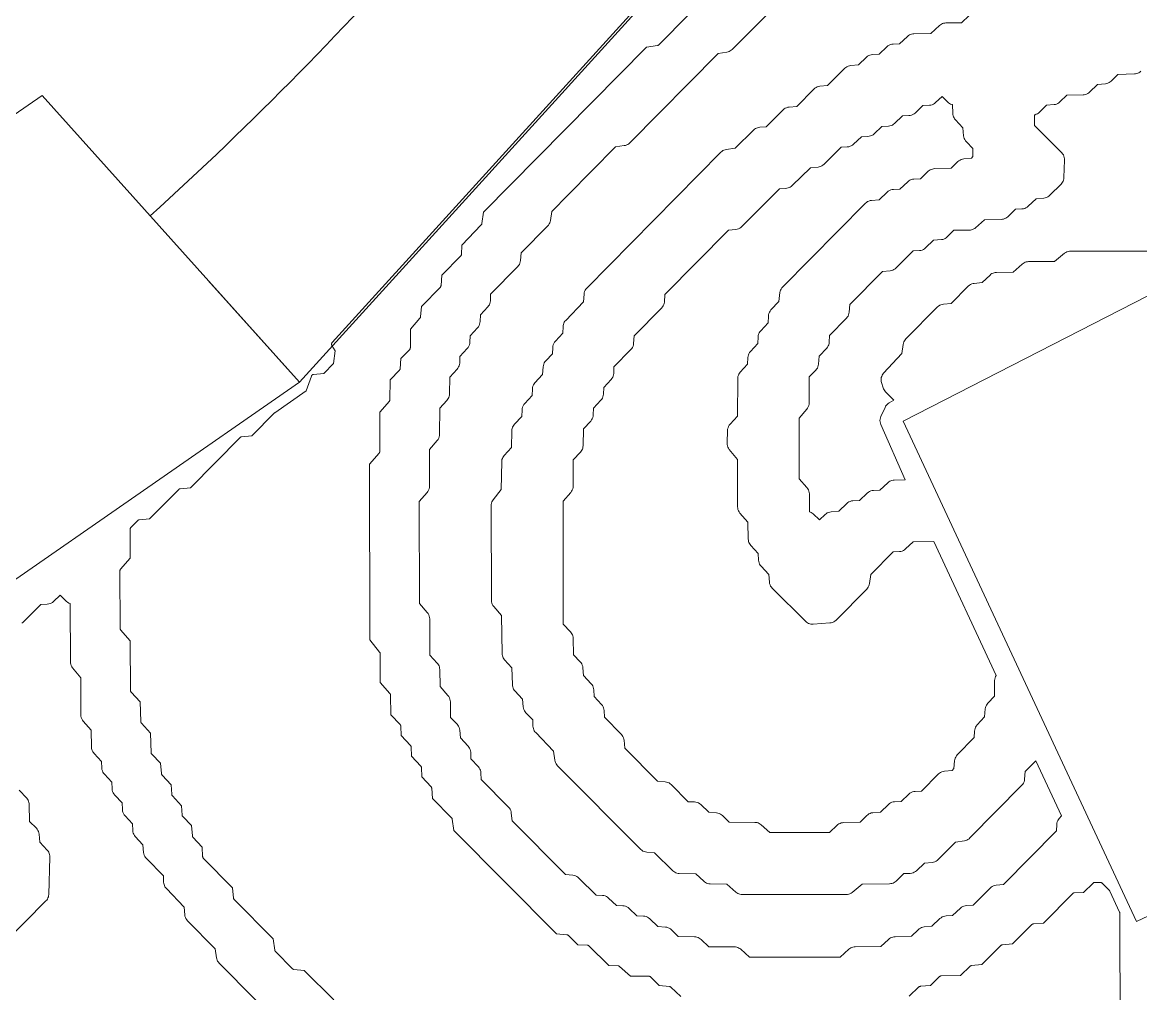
# Model space of a CAD drawing. Header units: inches. Extents: x 36 to 190, y -75 to 56.
# Drawn here: x 59.519 to 62.41, y -12.523 to -10.011 of the extents above; entities that cross this region are included whole.
import ezdxf

# ---------------------------------------------------------------- set-up
doc = ezdxf.new("R2010")
doc.units = ezdxf.units.IN
doc.layers.add('01_ORIGINAL_CAD', color=7, linetype='CONTINUOUS', lineweight=20)
doc.layers.add('02_APPROVED_PDF_OUTLINES', color=7, linetype='CONTINUOUS', lineweight=15)

# ---------------------------------------------------------------- blocks, each defined once
blk = doc.blocks.new('04_NAUTILUS')
at = {"layer": '01_ORIGINAL_CAD'}
for points in [[(60.2903, 39.7397, -0.300089), (65.1799, 32.5384)], [(59.8492, 35.4884, 0.057164), (61.253, 37.0882), (59.6813, 38.2893, -0.064319), (58.6323, 37.0141, -0.064319)], [(59.9983, 35.3223), (60.235, 35.0586), (61.8312, 36.8162), (61.9333, 37.4176, -0.214593), (63.5216, 35.6018, 0.212382), (64.1876, 33.5175, -0.642649), (62.1657, 32.1496, 0.132984), (51.6147, 31.858, -0.471407), (50.9129, 32.2446)]]:
    blk.add_lwpolyline(points, format="xyb", dxfattribs=at)
blk.add_lwpolyline([(58.564, 35.1056), (59.0582, 34.2414), (60.235, 35.0586), (59.5701, 35.7993), (58.564, 35.1056)], dxfattribs=at)
blk.add_lwpolyline([(61.7958, 34.9574), (62.7801, 35.4615), (63.4352, 34.1523), (62.3986, 33.6635)], close=True, dxfattribs=at)
at = {"layer": '02_APPROVED_PDF_OUTLINES'}
for points in [[(61.966, 36.0061), (61.9462, 35.9873), (61.9063, 35.987), (61.9033, 35.9868), (61.9004, 35.9862), (61.8975, 35.9853), (61.8948, 35.9841), (61.8922, 35.9825), (61.8898, 35.9807), (61.8669, 35.9602), (61.8235, 35.9592), (61.8204, 35.959), (61.8174, 35.9583), (61.8145, 35.9573), (61.8118, 35.956), (61.8092, 35.9543), (61.8068, 35.9523), (61.7866, 35.9331), (61.7699, 35.9323), (61.7663, 35.9319), (61.7629, 35.931), (61.7596, 35.9296), (61.7565, 35.9277), (61.7538, 35.9254), (61.7336, 35.9062), (61.7169, 35.9054), (61.7133, 35.905), (61.7099, 35.9041), (61.7066, 35.9027), (61.7035, 35.9008), (61.7007, 35.8986), (61.6801, 35.8789), (61.6601, 35.8771), (61.6567, 35.8765), (61.6533, 35.8755), (61.6502, 35.874), (61.6472, 35.8721), (61.6446, 35.8698), (61.6002, 35.8251), (61.5806, 35.8233), (61.5771, 35.8228), (61.5738, 35.8218), (61.5706, 35.8203), (61.5677, 35.8184), (61.5651, 35.8161), (61.5206, 35.7714), (61.501, 35.7696), (61.4976, 35.769), (61.4943, 35.768), (61.4911, 35.7665), (61.4882, 35.7646), (61.4856, 35.7623), (61.4416, 35.7181), (61.4252, 35.7173), (61.4222, 35.717), (61.4192, 35.7163), (61.4164, 35.7153), (61.4137, 35.7139), (61.4111, 35.7122), (61.4088, 35.7102), (61.3612, 35.6634), (61.3384, 35.6601), (61.3352, 35.6594), (61.3321, 35.6583), (61.3292, 35.6569), (61.3266, 35.655), (61.3241, 35.6529), (60.9779, 35.3014), (60.9756, 35.2988), (60.9738, 35.2959), (60.9723, 35.2927), (60.9713, 35.2894), (60.9708, 35.286), (60.9691, 35.2658), (60.9233, 35.218), (60.9214, 35.2157), (60.9197, 35.2132), (60.9184, 35.2105), (60.9174, 35.2077), (60.9167, 35.2047), (60.9164, 35.2018), (60.9157, 35.1846), (60.8966, 35.164), (60.8944, 35.1613), (60.8926, 35.1583), (60.8913, 35.155), (60.8904, 35.1516), (60.89, 35.1481), (60.8893, 35.1312), (60.8719, 35.1133), (60.8697, 35.1107), (60.8679, 35.1078), (60.8665, 35.1047), (60.8655, 35.1014), (60.865, 35.098), (60.8632, 35.0776), (60.8437, 35.0566), (60.8415, 35.0539), (60.8397, 35.0509), (60.8384, 35.0476), (60.8375, 35.0442), (60.8371, 35.0407), (60.8364, 35.0235), (60.8173, 35.0029), (60.8151, 35.0002), (60.8133, 34.9972), (60.8119, 34.9939), (60.811, 34.9905), (60.8106, 34.987), (60.8099, 34.9698), (60.7909, 34.9492), (60.7889, 34.9469), (60.7873, 34.9443), (60.786, 34.9416), (60.785, 34.9387), (60.7844, 34.9357), (60.7842, 34.9327), (60.7833, 34.889), (60.7645, 34.8687), (60.7625, 34.8663), (60.7609, 34.8637), (60.7596, 34.861), (60.7586, 34.8581), (60.758, 34.8551), (60.7578, 34.852), (60.7569, 34.7806), (60.7358, 34.7542), (60.7339, 34.7515), (60.7324, 34.7484), (60.7312, 34.7452), (60.7306, 34.7419), (60.7303, 34.7385), (60.7311, 34.4941), (60.7314, 34.4905), (60.7321, 34.487), (60.7334, 34.4837), (60.7351, 34.4805), (60.7373, 34.4777), (60.7575, 34.4545), (60.7587, 34.3569), (60.759, 34.3538), (60.7596, 34.3508), (60.7605, 34.3479), (60.7618, 34.3451), (60.7635, 34.3425), (60.7655, 34.3401), (60.7844, 34.3198), (60.7854, 34.2761), (60.7857, 34.2731), (60.7863, 34.2701), (60.7873, 34.2672), (60.7886, 34.2645), (60.7902, 34.2619), (60.7922, 34.2596), (60.8117, 34.2386), (60.8135, 34.2182), (60.8141, 34.2149), (60.8151, 34.2116), (60.8165, 34.2085), (60.8183, 34.2056), (60.8205, 34.203), (60.838, 34.1851), (60.8387, 34.1682), (60.8391, 34.1652), (60.8397, 34.1623), (60.8407, 34.1595), (60.8421, 34.1568), (60.8438, 34.1543), (60.8457, 34.152), (60.8922, 34.1037), (60.8954, 34.0806), (60.8961, 34.0774), (60.8971, 34.0744), (60.8985, 34.0715), (60.9003, 34.0688), (60.9024, 34.0664), (61.1175, 33.85), (61.1201, 33.8477), (61.123, 33.8457), (61.1262, 33.8443), (61.1296, 33.8432), (61.133, 33.8427), (61.1528, 33.8409), (61.2001, 33.7947), (61.2025, 33.7926), (61.2051, 33.7909), (61.2079, 33.7895), (61.2108, 33.7885), (61.2139, 33.7878), (61.217, 33.7876), (61.26, 33.7867), (61.28, 33.7676), (61.2824, 33.7657), (61.285, 33.764), (61.2877, 33.7627), (61.2906, 33.7617), (61.2937, 33.761), (61.2967, 33.7608), (61.3401, 33.7599), (61.3632, 33.7394), (61.3655, 33.7376), (61.3681, 33.736), (61.3709, 33.7348), (61.3738, 33.7339), (61.3767, 33.7333), (61.3798, 33.7331), (61.6481, 33.733), (61.6516, 33.7333), (61.6549, 33.734), (61.6582, 33.7351), (61.6612, 33.7367), (61.664, 33.7387), (61.69, 33.7601), (61.7604, 33.7611), (61.7635, 33.7614), (61.7666, 33.762), (61.7695, 33.763), (61.7723, 33.7643), (61.7749, 33.766), (61.7773, 33.768), (61.7975, 33.7873), (61.8142, 33.788), (61.8178, 33.7885), (61.8212, 33.7894), (61.8245, 33.7908), (61.8276, 33.7926), (61.8303, 33.7949), (61.851, 33.8146), (61.871, 33.8164), (61.8744, 33.817), (61.8778, 33.818), (61.8809, 33.8195), (61.8838, 33.8214), (61.8865, 33.8237), (61.9314, 33.8689), (61.9541, 33.8722), (61.9573, 33.8729), (61.9604, 33.8739), (61.9633, 33.8754), (61.966, 33.8772), (61.9684, 33.8794), (62.1027, 34.016), (62.1049, 34.0186), (62.1068, 34.0215), (62.1082, 34.0247), (62.1092, 34.028), (62.1098, 34.0314), (62.1115, 34.0514), (62.1387, 34.0793), (62.2052, 33.9366), (62.1994, 33.9301), (62.1973, 33.9274), (62.1955, 33.9244), (62.1942, 33.9212), (62.1934, 33.9178), (62.193, 33.9144), (62.1923, 33.8977), (62.0553, 33.7588), (62.0358, 33.757), (62.0323, 33.7564), (62.029, 33.7554), (62.0258, 33.7539), (62.0229, 33.752), (62.0203, 33.7497), (61.9763, 33.7055), (61.96, 33.7047), (61.9564, 33.7043), (61.9529, 33.7034), (61.9497, 33.702), (61.9466, 33.7001), (61.9438, 33.6979), (61.9236, 33.6786), (61.9069, 33.6779), (61.9034, 33.6774), (61.8999, 33.6765), (61.8966, 33.6751), (61.8936, 33.6733), (61.8908, 33.671), (61.8701, 33.6513), (61.8502, 33.6495), (61.8467, 33.6489), (61.8434, 33.6479), (61.8403, 33.6465), (61.8374, 33.6446), (61.8347, 33.6423), (61.8175, 33.6251), (61.7749, 33.6241), (61.7718, 33.6238), (61.7688, 33.6232), (61.7659, 33.6222), (61.7631, 33.6209), (61.7605, 33.6192), (61.7582, 33.6172), (61.7384, 33.5984), (61.672, 33.5981), (61.669, 33.5979), (61.666, 33.5973), (61.6632, 33.5964), (61.6604, 33.5951), (61.6579, 33.5936), (61.6555, 33.5917), (61.6328, 33.5715), (61.3989, 33.5713), (61.3761, 33.5915), (61.3737, 33.5934), (61.3711, 33.5949), (61.3684, 33.5962), (61.3655, 33.5971), (61.3626, 33.5976), (61.3596, 33.5978), (61.2932, 33.598), (61.2733, 33.6169), (61.2709, 33.6188), (61.2684, 33.6205), (61.2656, 33.6218), (61.2627, 33.6228), (61.2597, 33.6235), (61.2566, 33.6237), (61.214, 33.6246), (61.1966, 33.6419), (61.194, 33.6441), (61.1911, 33.646), (61.1879, 33.6474), (61.1846, 33.6485), (61.1812, 33.649), (61.1612, 33.6508), (61.1405, 33.6704), (61.1377, 33.6727), (61.1347, 33.6746), (61.1314, 33.676), (61.1279, 33.6769), (61.1244, 33.6773), (61.1076, 33.678), (61.0873, 33.6972), (61.0846, 33.6995), (61.0815, 33.7014), (61.0782, 33.7028), (61.0748, 33.7037), (61.0712, 33.7041), (61.0545, 33.7048), (61.0342, 33.724), (61.0314, 33.7263), (61.0284, 33.7282), (61.0251, 33.7296), (61.0216, 33.7305), (61.0181, 33.7309), (61.0017, 33.7316), (60.9575, 33.7758), (60.9549, 33.7781), (60.952, 33.78), (60.9488, 33.7815), (60.9455, 33.7825), (60.9421, 33.783), (60.9225, 33.7848), (60.7845, 33.9239), (60.7827, 33.9439), (60.7822, 33.9473), (60.7812, 33.9506), (60.7797, 33.9537), (60.7779, 33.9567), (60.7756, 33.9593), (60.7051, 34.0308), (60.7043, 34.0475), (60.7039, 34.0511), (60.703, 34.0545), (60.7017, 34.0577), (60.6998, 34.0608), (60.6976, 34.0635), (60.6784, 34.084), (60.6777, 34.1012), (60.6773, 34.1047), (60.6764, 34.1081), (60.675, 34.1114), (60.6732, 34.1144), (60.671, 34.1172), (60.6514, 34.1381), (60.6496, 34.1585), (60.6491, 34.1619), (60.6481, 34.1652), (60.6466, 34.1683), (60.6448, 34.1712), (60.6426, 34.1738), (60.6255, 34.1913), (60.6252, 34.2317), (60.6249, 34.2352), (60.6241, 34.2387), (60.6229, 34.242), (60.6212, 34.2451), (60.619, 34.2479), (60.5987, 34.2712), (60.5977, 34.3153), (60.5974, 34.3184), (60.5968, 34.3213), (60.5958, 34.3242), (60.5945, 34.3269), (60.5929, 34.3295), (60.5909, 34.3318), (60.5721, 34.3519), (60.5717, 34.4463), (60.5714, 34.4498), (60.5707, 34.4533), (60.5694, 34.4566), (60.5677, 34.4598), (60.5655, 34.4626), (60.5454, 34.4856), (60.5449, 34.7498), (60.5649, 34.7728), (60.5671, 34.7757), (60.5688, 34.7788), (60.57, 34.7822), (60.5708, 34.7857), (60.5711, 34.7892), (60.5711, 34.884), (60.5912, 34.9071), (60.5933, 34.9099), (60.5951, 34.913), (60.5963, 34.9164), (60.5971, 34.9199), (60.5973, 34.9234), (60.5975, 34.9909), (60.6162, 35.011), (60.6181, 35.0134), (60.6197, 35.016), (60.621, 35.0187), (60.622, 35.0216), (60.6226, 35.0245), (60.6228, 35.0276), (60.6237, 35.0713), (60.6426, 35.0916), (60.6448, 35.0943), (60.6466, 35.0974), (60.6479, 35.1006), (60.6488, 35.1041), (60.6492, 35.1076), (60.6499, 35.1247), (60.669, 35.1453), (60.6712, 35.148), (60.673, 35.1511), (60.6744, 35.1543), (60.6753, 35.1578), (60.6757, 35.1613), (60.6764, 35.1784), (60.6954, 35.199), (60.6977, 35.2017), (60.6995, 35.2048), (60.7008, 35.208), (60.7017, 35.2115), (60.7021, 35.215), (60.7028, 35.2321), (60.7219, 35.2527), (60.7241, 35.2554), (60.7259, 35.2585), (60.7273, 35.2617), (60.7281, 35.2652), (60.7285, 35.2687), (60.7292, 35.2854), (60.7995, 35.357), (60.8017, 35.3597), (60.8036, 35.3626), (60.805, 35.3657), (60.806, 35.369), (60.8065, 35.3724), (60.8082, 35.3924), (60.877, 35.4621), (60.8791, 35.4645), (60.8809, 35.4672), (60.8823, 35.4701), (60.8833, 35.4731), (60.884, 35.4763), (60.8871, 35.4993), (60.93, 35.5427), (61.0521, 35.6665), (61.0747, 35.6698), (61.0779, 35.6705), (61.081, 35.6716), (61.0839, 35.673), (61.0865, 35.6749), (61.089, 35.677), (61.3171, 35.9083), (61.3397, 35.9116), (61.3429, 35.9122), (61.346, 35.9133), (61.3488, 35.9148), (61.3515, 35.9166), (61.3539, 35.9188), (61.5394, 36.1068)], [(61.4734, 36.2441), (61.1642, 35.9307), (61.1638, 35.9303), (61.1634, 35.93), (61.1629, 35.9297), (61.1624, 35.9294), (61.1619, 35.9292), (61.1614, 35.9291), (61.1608, 35.929), (61.1319, 35.9248), (60.7108, 35.4979), (60.7068, 35.4686), (60.7067, 35.468), (60.7065, 35.4674), (60.7063, 35.4668), (60.706, 35.4663), (60.7056, 35.4657), (60.7052, 35.4653), (60.6549, 35.4127), (60.6539, 35.3886), (60.6539, 35.388), (60.6537, 35.3874), (60.6535, 35.3868), (60.6533, 35.3862), (60.653, 35.3856), (60.6526, 35.3851), (60.6522, 35.3847), (60.6032, 35.3346), (60.601, 35.3078), (60.6009, 35.3072), (60.6007, 35.3066), (60.6006, 35.3061), (60.6003, 35.3055), (60.6, 35.305), (60.5997, 35.3045), (60.5993, 35.3041), (60.5503, 35.254), (60.548, 35.2272), (60.5479, 35.2266), (60.5478, 35.226), (60.5476, 35.2254), (60.5473, 35.2248), (60.547, 35.2243), (60.5466, 35.2238), (60.5218, 35.1954), (60.5217, 35.1472), (60.5216, 35.1466), (60.5215, 35.146), (60.5214, 35.1455), (60.5212, 35.1449), (60.521, 35.1444), (60.5207, 35.1439), (60.5203, 35.1434), (60.52, 35.143), (60.4975, 35.1198), (60.4952, 35.093), (60.4951, 35.0924), (60.495, 35.0919), (60.4948, 35.0913), (60.4946, 35.0908), (60.4943, 35.0903), (60.494, 35.0898), (60.4936, 35.0894), (60.4698, 35.0638), (60.4688, 35.0128), (60.4688, 35.0122), (60.4687, 35.0117), (60.4685, 35.0111), (60.4683, 35.0105), (60.468, 35.01), (60.4677, 35.0095), (60.4674, 35.009), (60.4426, 34.9806), (60.4425, 34.8787), (60.4425, 34.8781), (60.4424, 34.8775), (60.4423, 34.8769), (60.442, 34.8763), (60.4418, 34.8758), (60.4414, 34.8753), (60.4411, 34.8748), (60.4163, 34.8464), (60.4169, 34.3915), (60.4422, 34.3602), (60.4425, 34.3597), (60.4428, 34.3593), (60.4431, 34.3587), (60.4433, 34.3582), (60.4434, 34.3576), (60.4435, 34.3571), (60.4435, 34.3565), (60.4439, 34.2815), (60.4688, 34.2531), (60.4692, 34.2526), (60.4695, 34.2521), (60.4698, 34.2516), (60.47, 34.251), (60.4701, 34.2504), (60.4702, 34.2498), (60.4703, 34.2492), (60.4715, 34.1983), (60.4954, 34.1727), (60.4958, 34.1722), (60.4961, 34.1717), (60.4964, 34.1712), (60.4966, 34.1706), (60.4968, 34.1701), (60.4969, 34.1695), (60.497, 34.1689), (60.498, 34.1447), (60.522, 34.119), (60.5224, 34.1186), (60.5227, 34.1181), (60.523, 34.1175), (60.5233, 34.117), (60.5234, 34.1164), (60.5236, 34.1158), (60.5236, 34.1152), (60.5247, 34.091), (60.5487, 34.0654), (60.549, 34.0649), (60.5494, 34.0644), (60.5497, 34.0639), (60.5499, 34.0633), (60.5501, 34.0627), (60.5502, 34.0622), (60.5503, 34.0616), (60.5513, 34.0374), (60.5753, 34.0117), (60.5757, 34.0113), (60.576, 34.0108), (60.5763, 34.0103), (60.5765, 34.0098), (60.5767, 34.0093), (60.5768, 34.0087), (60.5769, 34.0082), (60.5792, 33.9813), (60.6284, 33.9314), (60.6289, 33.9309), (60.6292, 33.9304), (60.6295, 33.9298), (60.6298, 33.9292), (60.63, 33.9286), (60.6301, 33.928), (60.6342, 33.8987), (60.8995, 33.6316), (60.926, 33.6293), (60.9265, 33.6292), (60.9271, 33.6291), (60.9277, 33.6289), (60.9282, 33.6287), (60.9287, 33.6284), (60.9291, 33.628), (60.9296, 33.6277), (60.955, 33.6035), (60.9789, 33.6025), (60.9795, 33.6024), (60.9801, 33.6023), (60.9807, 33.6021), (60.9813, 33.6019), (60.9818, 33.6016), (60.9823, 33.6012), (60.9828, 33.6008), (61.0348, 33.5499), (61.0586, 33.5489), (61.0592, 33.5488), (61.0597, 33.5487), (61.0603, 33.5486), (61.0608, 33.5483), (61.0614, 33.5481), (61.0619, 33.5477), (61.0623, 33.5474), (61.0905, 33.5223), (61.138, 33.5221), (61.1386, 33.5221), (61.1392, 33.522), (61.1398, 33.5218), (61.1403, 33.5216), (61.1408, 33.5214), (61.1413, 33.5211), (61.1418, 33.5208), (61.1422, 33.5204), (61.1652, 33.4976), (61.1917, 33.4953), (61.1922, 33.4952), (61.1928, 33.4951), (61.1933, 33.4949), (61.1939, 33.4947), (61.1944, 33.4944), (61.1948, 33.494), (61.1953, 33.4937), (61.2207, 33.4696)], [(61.8113, 33.4701), (61.8366, 33.4941), (61.837, 33.4945), (61.8375, 33.4948), (61.838, 33.4951), (61.8385, 33.4954), (61.8391, 33.4956), (61.8396, 33.4957), (61.8402, 33.4958), (61.8667, 33.4982), (61.8895, 33.5209), (61.89, 33.5213), (61.8904, 33.5216), (61.8909, 33.5219), (61.8914, 33.5222), (61.892, 33.5224), (61.8925, 33.5225), (61.8931, 33.5226), (61.8936, 33.5227), (61.9439, 33.5238), (61.9692, 33.5479), (61.9697, 33.5483), (61.9701, 33.5486), (61.9706, 33.5489), (61.9711, 33.5492), (61.9717, 33.5493), (61.9722, 33.5495), (61.9728, 33.5495), (61.9993, 33.5519), (62.0486, 33.6015), (62.0491, 33.6019), (62.0496, 33.6023), (62.0501, 33.6026), (62.0506, 33.6029), (62.0512, 33.6031), (62.0518, 33.6032), (62.0523, 33.6033), (62.0788, 33.6057), (62.1282, 33.6553), (62.1286, 33.6557), (62.1291, 33.656), (62.1296, 33.6563), (62.1301, 33.6566), (62.1307, 33.6568), (62.1313, 33.6569), (62.1319, 33.657), (62.1584, 33.6594), (62.2342, 33.7359), (62.2346, 33.7363), (62.235, 33.7366), (62.2355, 33.7369), (62.236, 33.7371), (62.2365, 33.7373), (62.2371, 33.7375), (62.2376, 33.7376), (62.2382, 33.7376), (62.262, 33.7387), (62.2873, 33.7629), (62.2878, 33.7632), (62.2882, 33.7636), (62.2887, 33.7639), (62.2892, 33.7641), (62.2898, 33.7643), (62.2903, 33.7644), (62.2909, 33.7645), (62.2915, 33.7645), (62.3055, 33.7645), (62.3061, 33.7645), (62.3067, 33.7644), (62.3072, 33.7643), (62.3078, 33.7641), (62.3083, 33.7638), (62.3088, 33.7635), (62.3093, 33.7632), (62.3098, 33.7628), (62.3291, 33.7433), (62.3294, 33.7429), (62.3297, 33.7425), (62.33, 33.7421), (62.3302, 33.7416), (62.3554, 33.6875), (62.3557, 33.6869), (62.3559, 33.6863), (62.356, 33.6856), (62.356, 33.685), (62.3566, 33.3771)], [(60.3235, 33.4607), (60.2474, 33.5371), (60.2209, 33.5394), (60.2203, 33.5395), (60.2197, 33.5397), (60.2192, 33.5399), (60.2186, 33.5401), (60.2181, 33.5404), (60.2176, 33.5408), (60.2172, 33.5412), (60.1727, 33.586), (60.1724, 33.5864), (60.172, 33.5869), (60.1718, 33.5873), (60.1715, 33.5878), (60.1713, 33.5883), (60.1712, 33.5889), (60.1711, 33.5894), (60.1669, 33.6186), (60.0663, 33.7201), (60.0659, 33.7206), (60.0656, 33.7211), (60.0653, 33.7216), (60.065, 33.7221), (60.0648, 33.7227), (60.0647, 33.7232), (60.0646, 33.7238), (60.0622, 33.7506), (59.9865, 33.8275), (59.986, 33.8279), (59.9857, 33.8284), (59.9854, 33.829), (59.9851, 33.8296), (59.9849, 33.8302), (59.9848, 33.8308), (59.9847, 33.8314), (59.9837, 33.8556), (59.9597, 33.8812), (59.9593, 33.8817), (59.959, 33.8821), (59.9587, 33.8826), (59.9585, 33.8831), (59.9583, 33.8837), (59.9582, 33.8842), (59.9581, 33.8848), (59.9557, 33.9116), (59.9331, 33.9348), (59.9327, 33.9353), (59.9324, 33.9358), (59.9321, 33.9363), (59.9318, 33.9369), (59.9316, 33.9375), (59.9315, 33.9381), (59.9314, 33.9387), (59.9304, 33.9629), (59.9064, 33.9885), (59.906, 33.989), (59.9057, 33.9895), (59.9054, 33.99), (59.9051, 33.9906), (59.905, 33.9912), (59.9049, 33.9918), (59.9048, 33.9924), (59.9037, 34.0165), (59.8798, 34.0422), (59.8794, 34.0426), (59.8791, 34.0431), (59.8788, 34.0436), (59.8786, 34.0441), (59.8784, 34.0447), (59.8782, 34.0452), (59.8782, 34.0458), (59.8758, 34.0726), (59.8532, 34.0958), (59.8528, 34.0962), (59.8525, 34.0966), (59.8522, 34.0971), (59.852, 34.0976), (59.8518, 34.0982), (59.8516, 34.0987), (59.8515, 34.0993), (59.8515, 34.0998), (59.8503, 34.1508), (59.8264, 34.1764), (59.826, 34.1768), (59.8257, 34.1774), (59.8254, 34.1779), (59.8251, 34.1785), (59.825, 34.1791), (59.8248, 34.1797), (59.8248, 34.1803), (59.8236, 34.2313), (59.7997, 34.2569), (59.7994, 34.2573), (59.799, 34.2578), (59.7988, 34.2582), (59.7985, 34.2588), (59.7983, 34.2593), (59.7982, 34.2598), (59.7981, 34.2604), (59.7981, 34.2609), (59.7976, 34.3896), (59.7727, 34.418), (59.7724, 34.4185), (59.772, 34.419), (59.7718, 34.4196), (59.7715, 34.4202), (59.7714, 34.4208), (59.7713, 34.4214), (59.7713, 34.422), (59.771, 34.5707), (59.771, 34.5713), (59.7711, 34.5719), (59.7712, 34.5725), (59.7715, 34.5731), (59.7717, 34.5736), (59.7721, 34.5742), (59.7724, 34.5746), (59.7972, 34.6031), (59.7973, 34.6781), (59.7973, 34.6787), (59.7974, 34.6792), (59.7976, 34.6798), (59.7978, 34.6804), (59.798, 34.6809), (59.7983, 34.6814), (59.7986, 34.6819), (59.799, 34.6823), (59.8168, 34.7003), (59.8172, 34.7007), (59.8177, 34.7011), (59.8182, 34.7014), (59.8188, 34.7016), (59.8193, 34.7018), (59.8199, 34.702), (59.8205, 34.7021), (59.847, 34.7044), (59.9228, 34.7809), (59.9233, 34.7813), (59.9238, 34.7817), (59.9243, 34.782), (59.9248, 34.7822), (59.9254, 34.7824), (59.926, 34.7826), (59.9266, 34.7827), (59.953, 34.785), (60.0818, 34.9152), (60.0823, 34.9156), (60.0828, 34.916), (60.0833, 34.9163), (60.0838, 34.9166), (60.0844, 34.9168), (60.085, 34.9169), (60.0856, 34.917), (60.1121, 34.9194), (60.1709, 34.9786), (60.1713, 34.979), (60.1717, 34.9793), (60.2527, 35.0358), (60.2659, 35.0741), (60.2661, 35.0747), (60.2664, 35.0752), (60.2667, 35.0757), (60.2671, 35.0761), (60.2675, 35.0765), (60.2679, 35.0769), (60.2684, 35.0772), (60.2689, 35.0775), (60.2694, 35.0778), (60.2699, 35.0779), (60.2705, 35.0781), (60.2711, 35.0782), (60.2976, 35.0805), (60.3233, 35.1063), (60.3271, 35.1396), (60.3188, 35.1534), (60.3185, 35.1539), (60.3183, 35.1545), (60.3181, 35.1551), (60.318, 35.1556), (60.318, 35.1562), (60.318, 35.1568), (60.318, 35.1574), (60.3181, 35.158), (60.3183, 35.1585), (60.3185, 35.1591), (60.3188, 35.1596), (60.3191, 35.1601), (60.3195, 35.1605), (61.6501, 36.625)], [(62.4945, 35.3972), (62.2291, 35.397), (62.2256, 35.3968), (62.2223, 35.3961), (62.2191, 35.395), (62.216, 35.3934), (62.2132, 35.3914), (62.1873, 35.3701), (62.1199, 35.3698), (62.1169, 35.3696), (62.1139, 35.3691), (62.1111, 35.3682), (62.1083, 35.3669), (62.1057, 35.3654), (62.1034, 35.3635), (62.0804, 35.343), (62.037, 35.3421), (62.034, 35.3418), (62.031, 35.3412), (62.028, 35.3402), (62.0253, 35.3388), (62.0227, 35.3371), (62.0204, 35.3352), (61.9997, 35.3155), (61.9797, 35.3137), (61.9763, 35.3131), (61.9729, 35.3121), (61.9698, 35.3106), (61.9669, 35.3087), (61.9642, 35.3064), (61.9198, 35.2617), (61.9002, 35.2599), (61.8967, 35.2594), (61.8934, 35.2583), (61.8902, 35.2569), (61.8873, 35.2549), (61.8847, 35.2526), (61.8029, 35.1702), (61.8008, 35.1677), (61.799, 35.1651), (61.7976, 35.1622), (61.7965, 35.1591), (61.7959, 35.156), (61.7927, 35.1325), (61.7453, 35.0813), (61.7433, 35.0788), (61.7416, 35.076), (61.7403, 35.0731), (61.7393, 35.07), (61.7388, 35.0668), (61.7387, 35.0635), (61.739, 35.0603), (61.7398, 35.0571), (61.7438, 35.0437), (61.7449, 35.0408), (61.7463, 35.0381), (61.748, 35.0356), (61.75, 35.0333), (61.7718, 35.0113), (61.7596, 35.0046), (61.7569, 35.0029), (61.7545, 35.0008), (61.7523, 34.9985), (61.7504, 34.9959), (61.7489, 34.993), (61.7381, 34.9692), (61.7369, 34.9659), (61.7361, 34.9625), (61.7358, 34.959), (61.7361, 34.9555), (61.7368, 34.9521), (61.738, 34.9488), (61.8012, 34.8056), (61.7727, 34.8051), (61.7696, 34.8048), (61.7666, 34.8042), (61.7637, 34.8032), (61.7609, 34.8018), (61.7583, 34.8002), (61.7559, 34.7982), (61.7357, 34.7789), (61.719, 34.7782), (61.7155, 34.7777), (61.712, 34.7768), (61.7087, 34.7754), (61.7057, 34.7736), (61.7029, 34.7713), (61.6827, 34.752), (61.666, 34.7513), (61.6624, 34.7509), (61.659, 34.7499), (61.6557, 34.7485), (61.6526, 34.7467), (61.6499, 34.7444), (61.6292, 34.7247), (61.6092, 34.7229), (61.6058, 34.7224), (61.6025, 34.7213), (61.5993, 34.7199), (61.5964, 34.718), (61.5938, 34.7157), (61.5798, 34.7018), (61.5632, 34.7175), (61.5605, 34.7197), (61.5576, 34.7215), (61.5544, 34.7229), (61.5535, 34.7232), (61.5532, 34.7691), (61.553, 34.7727), (61.5522, 34.7761), (61.5509, 34.7795), (61.5492, 34.7826), (61.5471, 34.7854), (61.5269, 34.8085), (61.5266, 34.9653), (61.5466, 34.9883), (61.5488, 34.9912), (61.5505, 34.9943), (61.5518, 34.9976), (61.5525, 35.0011), (61.5528, 35.0047), (61.5529, 35.0718), (61.5699, 35.0893), (61.5721, 35.0919), (61.5739, 35.0948), (61.5753, 35.0979), (61.5763, 35.1012), (61.5768, 35.1046), (61.5786, 35.125), (61.5981, 35.146), (61.6003, 35.1487), (61.6021, 35.1518), (61.6034, 35.155), (61.6043, 35.1585), (61.6047, 35.162), (61.6054, 35.1788), (61.6492, 35.2235), (61.6514, 35.2261), (61.6533, 35.229), (61.6547, 35.2322), (61.6557, 35.2355), (61.6562, 35.2389), (61.6579, 35.2588), (61.7424, 35.3444), (61.7619, 35.3462), (61.7653, 35.3468), (61.7687, 35.3478), (61.7718, 35.3493), (61.7748, 35.3512), (61.7774, 35.3535), (61.8214, 35.3977), (61.8377, 35.3985), (61.8413, 35.3989), (61.8447, 35.3998), (61.848, 35.4012), (61.8511, 35.4031), (61.8538, 35.4053), (61.8745, 35.425), (61.8945, 35.4268), (61.8979, 35.4274), (61.9012, 35.4284), (61.9043, 35.4299), (61.9072, 35.4317), (61.9099, 35.434), (61.927, 35.4511), (61.9665, 35.4513), (61.9695, 35.4515), (61.9725, 35.4521), (61.9753, 35.453), (61.9781, 35.4543), (61.9806, 35.4558), (61.983, 35.4577), (62.0059, 35.4781), (62.0493, 35.4791), (62.0524, 35.4794), (62.0554, 35.48), (62.0583, 35.481), (62.0611, 35.4824), (62.0637, 35.484), (62.066, 35.486), (62.0862, 35.5053), (62.1029, 35.506), (62.1065, 35.5064), (62.11, 35.5074), (62.1132, 35.5088), (62.1163, 35.5106), (62.1191, 35.5129), (62.1397, 35.5326), (62.1597, 35.5344), (62.1631, 35.5349), (62.1665, 35.536), (62.1696, 35.5374), (62.1725, 35.5393), (62.1751, 35.5416), (62.2039, 35.5704), (62.206, 35.5727), (62.2077, 35.5753), (62.2091, 35.578), (62.2102, 35.5809), (62.2109, 35.584), (62.2112, 35.5871), (62.213, 35.6327), (62.2129, 35.6361), (62.2123, 35.6395), (62.2113, 35.6428), (62.2099, 35.6458), (62.208, 35.6487), (62.2058, 35.6513), (62.1357, 35.7223), (62.1356, 35.7496), (62.1369, 35.7498), (62.14, 35.7509), (62.143, 35.7523), (62.1457, 35.7541), (62.1482, 35.7563), (62.1661, 35.7742), (62.1858, 35.776), (62.1892, 35.7765), (62.1925, 35.7775), (62.1957, 35.779), (62.1986, 35.7809), (62.2012, 35.7832), (62.2185, 35.8004), (62.2611, 35.8014), (62.2641, 35.8016), (62.2672, 35.8023), (62.2701, 35.8032), (62.2728, 35.8046), (62.2754, 35.8063), (62.2778, 35.8083), (62.2984, 35.8279), (62.3184, 35.8297), (62.3218, 35.8303), (62.3251, 35.8313), (62.3283, 35.8328), (62.3312, 35.8347), (62.3338, 35.8369), (62.3511, 35.8542), (62.3937, 35.8551), (62.3968, 35.8554), (62.3998, 35.856), (62.4027, 35.857), (62.4054, 35.8584), (62.408, 35.8601), (62.4104, 35.862)], [(59.4737, 33.6091), (59.5797, 33.7165), (59.5817, 33.7189), (59.5834, 33.7215), (59.5848, 33.7243), (59.5859, 33.7272), (59.5866, 33.7302), (59.5869, 33.7333), (59.5899, 33.8301), (59.5898, 33.8334), (59.5892, 33.8366), (59.5883, 33.8397), (59.587, 33.8427), (59.5852, 33.8454), (59.5832, 33.8479), (59.5636, 33.8689), (59.5618, 33.8893), (59.5613, 33.8927), (59.5603, 33.896), (59.5588, 33.8991), (59.557, 33.902), (59.5548, 33.9046), (59.5375, 33.9222), (59.5365, 33.9656), (59.5363, 33.9686), (59.5357, 33.9716), (59.5347, 33.9745), (59.5334, 33.9772), (59.5318, 33.9798), (59.5298, 33.9821), (59.5102, 34.0031)], [(59.5173, 34.435), (59.5202, 34.4369), (59.5228, 34.4392), (59.5668, 34.4835), (59.5832, 34.4842), (59.5867, 34.4846), (59.5902, 34.4855), (59.5935, 34.4869), (59.5965, 34.4888), (59.5993, 34.4911), (59.6161, 34.5071), (59.6329, 34.4911), (59.6356, 34.4889), (59.6385, 34.4871), (59.6417, 34.4857), (59.6425, 34.4855), (59.6428, 34.3351), (59.643, 34.3318), (59.6437, 34.3285), (59.6448, 34.3253), (59.6464, 34.3223), (59.6483, 34.3195), (59.6694, 34.2933), (59.6699, 34.198), (59.6701, 34.1944), (59.6709, 34.1909), (59.6722, 34.1876), (59.6739, 34.1845), (59.6761, 34.1816), (59.6964, 34.1584), (59.6974, 34.1142), (59.6977, 34.1112), (59.6983, 34.1082), (59.6993, 34.1054), (59.7006, 34.1026), (59.7022, 34.1001), (59.7041, 34.0978), (59.7233, 34.0772), (59.7241, 34.06), (59.7245, 34.0565), (59.7254, 34.0531), (59.7268, 34.0499), (59.7286, 34.0468), (59.7308, 34.0441), (59.75, 34.0235), (59.7507, 34.0064), (59.7511, 34.0029), (59.752, 33.9995), (59.7534, 33.9962), (59.7552, 33.9932), (59.7574, 33.9904), (59.7766, 33.9699), (59.7774, 33.9527), (59.7778, 33.9492), (59.7787, 33.9458), (59.78, 33.9425), (59.7819, 33.9395), (59.7841, 33.9368), (59.8033, 33.9162), (59.804, 33.8991), (59.8044, 33.8956), (59.8053, 33.8921), (59.8067, 33.8889), (59.8085, 33.8859), (59.8107, 33.8831), (59.8303, 33.8621), (59.8321, 33.8417), (59.8327, 33.8383), (59.8337, 33.835), (59.8351, 33.8319), (59.837, 33.829), (59.8392, 33.8264), (59.8832, 33.7817), (59.8839, 33.7649), (59.8842, 33.7619), (59.8849, 33.759), (59.8859, 33.7562), (59.8873, 33.7535), (59.8889, 33.751), (59.8909, 33.7487), (59.9368, 33.7009), (59.9386, 33.6808), (59.9391, 33.6774), (59.9401, 33.6741), (59.9416, 33.6709), (59.9435, 33.668), (59.9457, 33.6654), (60.0172, 33.593), (60.0204, 33.5699), (60.0211, 33.5668), (60.0221, 33.5638), (60.0235, 33.5609), (60.0253, 33.5582), (60.0274, 33.5558), (60.2136, 33.3681)]]:
    blk.add_lwpolyline(points, dxfattribs=at)
blk.add_lwpolyline([(61.8962, 35.7969), (61.9103, 35.7829), (61.9127, 35.7808), (61.9155, 35.779), (61.9184, 35.7775), (61.9215, 35.7765), (61.9234, 35.7761), (61.924, 35.753), (61.9243, 35.75), (61.9249, 35.7471), (61.9259, 35.7442), (61.9272, 35.7415), (61.9288, 35.739), (61.9308, 35.7367), (61.9503, 35.7157), (61.9521, 35.6953), (61.9527, 35.6919), (61.9537, 35.6886), (61.9551, 35.6855), (61.9569, 35.6826), (61.9591, 35.68), (61.9762, 35.6626), (61.9762, 35.6417), (61.9721, 35.6375), (61.9525, 35.6357), (61.9491, 35.6352), (61.9458, 35.6342), (61.9427, 35.6327), (61.9398, 35.6308), (61.9371, 35.6285), (61.9199, 35.6113), (61.8773, 35.6103), (61.8742, 35.6101), (61.8712, 35.6094), (61.8683, 35.6085), (61.8655, 35.6071), (61.8629, 35.6054), (61.8606, 35.6034), (61.8404, 35.5842), (61.8237, 35.5834), (61.8201, 35.583), (61.8166, 35.5821), (61.8134, 35.5807), (61.8103, 35.5788), (61.8075, 35.5766), (61.7873, 35.5573), (61.7706, 35.5566), (61.7671, 35.5561), (61.7636, 35.5552), (61.7603, 35.5538), (61.7573, 35.552), (61.7545, 35.5497), (61.7338, 35.53), (61.7139, 35.5282), (61.7104, 35.5276), (61.707, 35.5266), (61.7039, 35.5251), (61.701, 35.5232), (61.6983, 35.5209), (61.4841, 35.3041), (61.482, 35.3017), (61.4802, 35.299), (61.4788, 35.2961), (61.4777, 35.2931), (61.4771, 35.2899), (61.4739, 35.2665), (61.4539, 35.245), (61.4517, 35.2422), (61.4499, 35.2392), (61.4485, 35.2359), (61.4476, 35.2325), (61.4473, 35.229), (61.4465, 35.2118), (61.4275, 35.1913), (61.4253, 35.1885), (61.4234, 35.1855), (61.4221, 35.1822), (61.4212, 35.1788), (61.4208, 35.1753), (61.4201, 35.1581), (61.401, 35.1376), (61.3988, 35.1348), (61.397, 35.1318), (61.3956, 35.1285), (61.3948, 35.1251), (61.3944, 35.1216), (61.3937, 35.1044), (61.3746, 35.0839), (61.3726, 35.0815), (61.371, 35.0789), (61.3697, 35.0761), (61.3687, 35.0732), (61.3681, 35.0702), (61.3679, 35.0671), (61.3671, 34.9699), (61.3483, 34.9497), (61.3461, 34.9469), (61.3442, 34.9438), (61.3429, 34.9405), (61.342, 34.937), (61.3416, 34.9335), (61.3406, 34.9009), (61.3407, 34.8974), (61.3413, 34.8939), (61.3425, 34.8905), (61.3441, 34.8873), (61.3461, 34.8844), (61.3672, 34.8583), (61.3677, 34.7361), (61.368, 34.7325), (61.3687, 34.729), (61.37, 34.7257), (61.3717, 34.7226), (61.3739, 34.7197), (61.3942, 34.6965), (61.3952, 34.6523), (61.3955, 34.6493), (61.3961, 34.6463), (61.3971, 34.6435), (61.3984, 34.6407), (61.4, 34.6382), (61.402, 34.6358), (61.4211, 34.6153), (61.4219, 34.5981), (61.4223, 34.5946), (61.4232, 34.5912), (61.4246, 34.5879), (61.4264, 34.5849), (61.4286, 34.5822), (61.4482, 34.5612), (61.45, 34.5408), (61.4505, 34.5373), (61.4516, 34.534), (61.4531, 34.5308), (61.455, 34.5279), (61.4573, 34.5253), (61.5438, 34.4393), (61.5461, 34.4372), (61.5486, 34.4355), (61.5514, 34.4341), (61.5542, 34.433), (61.5572, 34.4323), (61.5603, 34.432), (61.5633, 34.4321), (61.6063, 34.4354), (61.6099, 34.4359), (61.6133, 34.4369), (61.6165, 34.4385), (61.6195, 34.4404), (61.6222, 34.4428), (61.7017, 34.5233), (61.7038, 34.5258), (61.7056, 34.5284), (61.707, 34.5313), (61.708, 34.5344), (61.7086, 34.5375), (61.7118, 34.5605), (61.7698, 34.6193), (61.7861, 34.6201), (61.7896, 34.6205), (61.7931, 34.6214), (61.7964, 34.6228), (61.7995, 34.6247), (61.8022, 34.6269), (61.822, 34.6457), (61.8748, 34.6458), (62.0361, 34.2996), (62.0346, 34.297), (62.0333, 34.2935), (62.0324, 34.29), (62.0322, 34.2863), (62.032, 34.246), (62.015, 34.2285), (62.0128, 34.2258), (62.011, 34.2229), (62.0096, 34.2198), (62.0086, 34.2165), (62.0081, 34.2132), (62.0063, 34.1928), (61.9868, 34.1718), (61.9846, 34.169), (61.9828, 34.166), (61.9815, 34.1627), (61.9806, 34.1593), (61.9802, 34.1558), (61.9795, 34.139), (61.9357, 34.0943), (61.9335, 34.0917), (61.9316, 34.0887), (61.9302, 34.0856), (61.9292, 34.0823), (61.9287, 34.0789), (61.927, 34.0589), (61.922, 34.0539), (61.9025, 34.0521), (61.899, 34.0516), (61.8957, 34.0506), (61.8925, 34.0491), (61.8896, 34.0472), (61.887, 34.0449), (61.843, 34.0006), (61.8267, 33.9999), (61.8231, 33.9995), (61.8197, 33.9985), (61.8164, 33.9971), (61.8133, 33.9953), (61.8106, 33.993), (61.7903, 33.9738), (61.7736, 33.973), (61.7701, 33.9726), (61.7666, 33.9717), (61.7633, 33.9703), (61.7603, 33.9684), (61.7575, 33.9661), (61.7368, 33.9464), (61.7169, 33.9446), (61.7134, 33.9441), (61.7101, 33.9431), (61.707, 33.9416), (61.7041, 33.9397), (61.7015, 33.9374), (61.6842, 33.9202), (61.6416, 33.9192), (61.6385, 33.919), (61.6355, 33.9183), (61.6326, 33.9173), (61.6298, 33.916), (61.6272, 33.9143), (61.6249, 33.9123), (61.6052, 33.8935), (61.4887, 33.8935), (61.4514, 33.8934), (61.4286, 33.9136), (61.4262, 33.9155), (61.4236, 33.9171), (61.4209, 33.9183), (61.418, 33.9192), (61.415, 33.9198), (61.412, 33.9199), (61.346, 33.9201), (61.3288, 33.9372), (61.3262, 33.9395), (61.3232, 33.9413), (61.3201, 33.9428), (61.3168, 33.9438), (61.3134, 33.9443), (61.2934, 33.9461), (61.2726, 33.9658), (61.2699, 33.9681), (61.2668, 33.9699), (61.2635, 33.9713), (61.2601, 33.9722), (61.2565, 33.9726), (61.2402, 33.9733), (61.196, 34.0175), (61.1934, 34.0198), (61.1904, 34.0217), (61.1873, 34.0232), (61.1839, 34.0242), (61.1805, 34.0248), (61.1609, 34.0265), (61.0761, 34.112), (61.0744, 34.132), (61.0738, 34.1354), (61.0728, 34.1387), (61.0714, 34.1418), (61.0695, 34.1447), (61.0673, 34.1473), (61.0233, 34.192), (61.0226, 34.2088), (61.0221, 34.2123), (61.0213, 34.2157), (61.0199, 34.219), (61.0181, 34.222), (61.0159, 34.2248), (60.9967, 34.2453), (60.9959, 34.2625), (60.9955, 34.266), (60.9946, 34.2694), (60.9932, 34.2727), (60.9914, 34.2757), (60.9892, 34.2784), (60.9696, 34.2994), (60.9678, 34.3198), (60.9673, 34.3232), (60.9663, 34.3265), (60.9649, 34.3296), (60.963, 34.3325), (60.9608, 34.3351), (60.9436, 34.3527), (60.9426, 34.3961), (60.9423, 34.3991), (60.9417, 34.4021), (60.9407, 34.405), (60.9394, 34.4077), (60.9378, 34.4103), (60.9359, 34.4126), (60.9171, 34.4327), (60.9169, 34.5241), (60.9165, 34.7501), (60.9365, 34.7731), (60.9387, 34.776), (60.9404, 34.7791), (60.9417, 34.7824), (60.9424, 34.7859), (60.9427, 34.7895), (60.9428, 34.857), (60.9615, 34.8771), (60.9634, 34.8795), (60.9651, 34.882), (60.9664, 34.8848), (60.9673, 34.8876), (60.9679, 34.8906), (60.9682, 34.8936), (60.969, 34.9373), (60.9879, 34.9576), (60.9901, 34.9604), (60.9919, 34.9634), (60.9933, 34.9667), (60.9942, 34.9701), (60.9945, 34.9736), (60.9952, 34.9908), (61.0143, 35.0113), (61.0165, 35.0141), (61.0184, 35.0171), (61.0197, 35.0204), (61.0206, 35.0238), (61.021, 35.0273), (61.0217, 35.0445), (61.0408, 35.065), (61.043, 35.0678), (61.0448, 35.0708), (61.0462, 35.0741), (61.047, 35.0775), (61.0474, 35.081), (61.0481, 35.0978), (61.0919, 35.1425), (61.0941, 35.1452), (61.096, 35.1481), (61.0974, 35.1512), (61.0984, 35.1545), (61.0989, 35.1579), (61.1006, 35.1779), (61.1713, 35.2499), (61.1735, 35.2526), (61.1754, 35.2555), (61.1768, 35.2586), (61.1778, 35.2619), (61.1784, 35.2653), (61.18, 35.2853), (61.344, 35.4515), (61.3635, 35.4533), (61.367, 35.4538), (61.3703, 35.4549), (61.3735, 35.4563), (61.3764, 35.4583), (61.379, 35.4606), (61.476, 35.5585), (61.4923, 35.5592), (61.4953, 35.5596), (61.4983, 35.5603), (61.5012, 35.5613), (61.5039, 35.5627), (61.5064, 35.5644), (61.5087, 35.5664), (61.5558, 35.6127), (61.5756, 35.6145), (61.579, 35.615), (61.5824, 35.6161), (61.5855, 35.6175), (61.5884, 35.6194), (61.5911, 35.6217), (61.6351, 35.666), (61.6514, 35.6667), (61.6549, 35.6671), (61.6584, 35.6681), (61.6617, 35.6695), (61.6647, 35.6713), (61.6675, 35.6736), (61.6877, 35.6928), (61.7044, 35.6936), (61.708, 35.694), (61.7114, 35.6949), (61.7147, 35.6963), (61.7178, 35.6982), (61.7205, 35.7005), (61.7407, 35.7197), (61.7575, 35.7205), (61.761, 35.7209), (61.7645, 35.7218), (61.7678, 35.7232), (61.7708, 35.7251), (61.7736, 35.7274), (61.7938, 35.7466), (61.8105, 35.7474), (61.814, 35.7478), (61.8175, 35.7487), (61.8208, 35.7501), (61.8238, 35.752), (61.8266, 35.7542), (61.8468, 35.7735), (61.8635, 35.7742), (61.8671, 35.7747), (61.8705, 35.7756), (61.8738, 35.777), (61.8769, 35.7788), (61.8796, 35.7811)], close=True, dxfattribs=at)

msp = doc.modelspace()

# ---------------------------------------------------------------- block references
msp.add_blockref('04_NAUTILUS', (0, -46))

doc.saveas('drawing.dxf')
